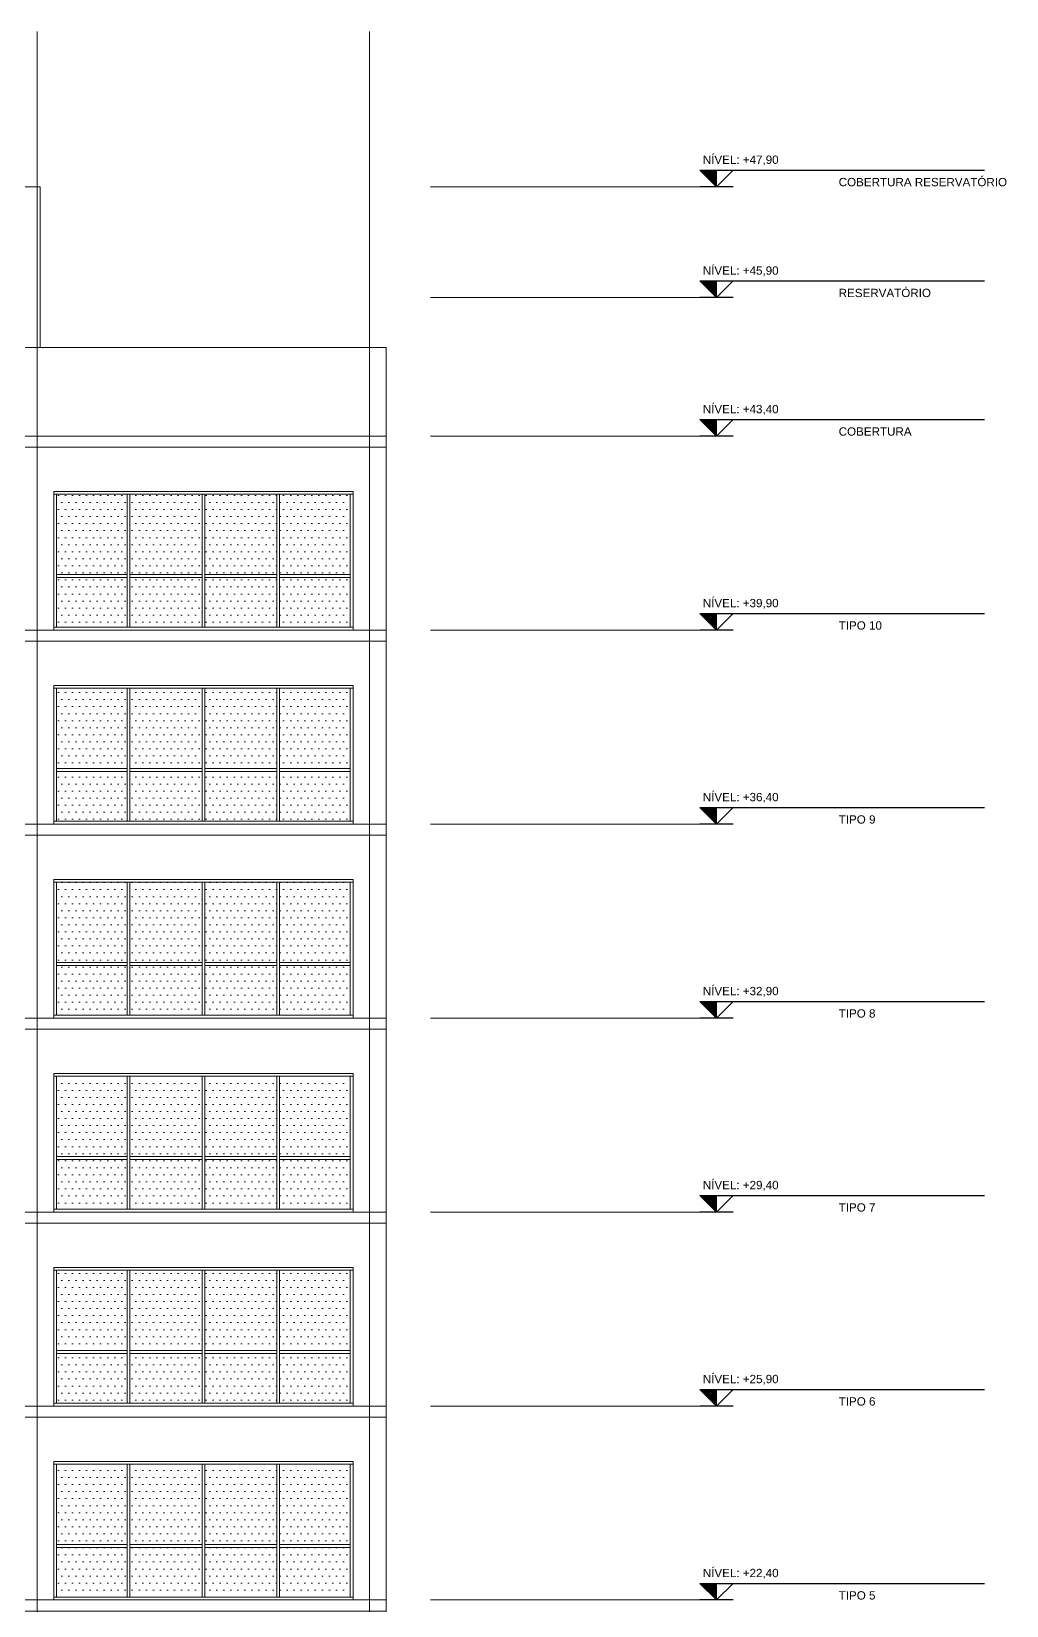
# Model space of a CAD drawing. Header units: millimetres. Extents: x 485872 to 486142, y -52344 to -52207.
# Drawn here: x 486029 to 486046.6, y -52316.98 to -52288.58 of the extents above; entities that cross this region are included whole.
import ezdxf
from ezdxf.enums import TextEntityAlignment as Align

# ---------------------------------------------------------------- set-up
doc = ezdxf.new("R2010")
doc.units = ezdxf.units.MM
doc.header["$LTSCALE"] = 15
doc.linetypes.add('DASHDOTX2', pattern=[50.8, 25.4, -12.7, 0, -12.7])
doc.layers.add('G', color=8, linetype='Continuous')
doc.layers.add('Text', color=3, linetype='Continuous')
doc.styles.add('DM-TXT-100', font='arial.ttf', dxfattribs={"height": 0.2})
doc.styles.add('PADRAO', font='arial.ttf', dxfattribs={"height": 0.1})
pattern_1 = [(0, (485420.08053, -52290.53726), (0.0635, 0.127), [0, -0.127])]
pattern_2 = [(0, (485420.08053, -52297.83726), (0.0635, 0.127), [0, -0.127])]

# ---------------------------------------------------------------- blocks, each defined once
blk = doc.blocks.new('SIMBOLO NIVEL CORTE')
blk.add_hatch(color=1).paths.add_polyline_path([(0.3, 0.3), (0, 0.3), (0, 0)])
at = {"color": 1}
for p, q in [((0.301, 0.3), (-4.838, 0.3)), ((0, 0), (0, 0.3)), ((-0.301, 0), (0.301, 0))]:
    blk.add_line(p, q, dxfattribs=at)
blk.add_lwpolyline([(-0.3, 0.3), (0, 0), (0.3, 0.3)], dxfattribs=at)
at = {"layer": 'Text'}
for tag, p, height, style in [('PAVIMENTOXX', (-4.838, 0.412), 0.22, 'PADRAO'), ('PAVIMENTOXXXXX', (-4.838, 0.008), 0.18, 'DM-TXT-100')]:
    blk.add_attdef(tag, p, '', height=height, dxfattribs=dict(at, style=style))
at = {"layer": 'Text', "style": 'DM-TXT-100'}
blk.add_attdef('NIVELXXXXX', text='', height=0.18, dxfattribs=at).set_placement((0.246, 0.412), align=Align.RIGHT)

msp = doc.modelspace()

# ---------------------------------------------------------------- hatches: boundary and pattern name
at = {"linetype": 'Continuous', "lineweight": 13}
h = msp.add_hatch(dxfattribs=at)
h.set_pattern_fill('DOTS', color=153, scale=0.08)
h.set_pattern_definition(pattern_2)
h.paths.add_polyline_path([(486033.481, -52298.427), (486034.756, -52298.427), (486034.756, -52299.327), (486033.481, -52299.327)])
h.paths.add_polyline_path([(486029.456, -52298.427), (486030.731, -52298.427), (486030.731, -52299.327), (486029.456, -52299.327)])
h.paths.add_polyline_path([(486030.781, -52298.427), (486032.081, -52298.427), (486032.081, -52299.327), (486030.781, -52299.327)])
h.paths.add_polyline_path([(486032.131, -52298.427), (486033.431, -52298.427), (486033.431, -52299.327), (486032.131, -52299.327)])
h.paths.add_polyline_path([(486030.781, -52296.927), (486032.081, -52296.927), (486032.081, -52298.377), (486030.781, -52298.377)])
h.paths.add_polyline_path([(486033.481, -52296.927), (486034.756, -52296.927), (486034.756, -52298.377), (486033.481, -52298.377)])
h.paths.add_polyline_path([(486032.131, -52296.927), (486033.431, -52296.927), (486033.431, -52298.377), (486032.131, -52298.377)])
h.paths.add_polyline_path([(486029.456, -52296.927), (486030.731, -52296.927), (486030.731, -52298.377), (486029.456, -52298.377)])
h = msp.add_hatch(dxfattribs=at)
h.set_pattern_fill('DOTS', color=153, scale=0.08)
h.set_pattern_definition(pattern_2)
h.paths.add_polyline_path([(486033.481, -52301.927), (486034.756, -52301.927), (486034.756, -52302.827), (486033.481, -52302.827)])
h.paths.add_polyline_path([(486029.456, -52301.927), (486030.731, -52301.927), (486030.731, -52302.827), (486029.456, -52302.827)])
h.paths.add_polyline_path([(486030.781, -52301.927), (486032.081, -52301.927), (486032.081, -52302.827), (486030.781, -52302.827)])
h.paths.add_polyline_path([(486032.131, -52301.927), (486033.431, -52301.927), (486033.431, -52302.827), (486032.131, -52302.827)])
h.paths.add_polyline_path([(486030.781, -52300.427), (486032.081, -52300.427), (486032.081, -52301.877), (486030.781, -52301.877)])
h.paths.add_polyline_path([(486033.481, -52300.427), (486034.756, -52300.427), (486034.756, -52301.877), (486033.481, -52301.877)])
h.paths.add_polyline_path([(486032.131, -52300.427), (486033.431, -52300.427), (486033.431, -52301.877), (486032.131, -52301.877)])
h.paths.add_polyline_path([(486029.456, -52300.427), (486030.731, -52300.427), (486030.731, -52301.877), (486029.456, -52301.877)])
h = msp.add_hatch(dxfattribs=at)
h.set_pattern_fill('DOTS', color=153, scale=0.08)
h.set_pattern_definition(pattern_2)
h.paths.add_polyline_path([(486033.481, -52305.427), (486034.756, -52305.427), (486034.756, -52306.327), (486033.481, -52306.327)])
h.paths.add_polyline_path([(486029.456, -52305.427), (486030.731, -52305.427), (486030.731, -52306.327), (486029.456, -52306.327)])
h.paths.add_polyline_path([(486030.781, -52305.427), (486032.081, -52305.427), (486032.081, -52306.327), (486030.781, -52306.327)])
h.paths.add_polyline_path([(486032.131, -52305.427), (486033.431, -52305.427), (486033.431, -52306.327), (486032.131, -52306.327)])
h.paths.add_polyline_path([(486030.781, -52303.927), (486032.081, -52303.927), (486032.081, -52305.377), (486030.781, -52305.377)])
h.paths.add_polyline_path([(486033.481, -52303.927), (486034.756, -52303.927), (486034.756, -52305.377), (486033.481, -52305.377)])
h.paths.add_polyline_path([(486032.131, -52303.927), (486033.431, -52303.927), (486033.431, -52305.377), (486032.131, -52305.377)])
h.paths.add_polyline_path([(486029.456, -52303.927), (486030.731, -52303.927), (486030.731, -52305.377), (486029.456, -52305.377)])
h = msp.add_hatch(dxfattribs=at)
h.set_pattern_fill('DOTS', color=153, scale=0.08)
h.set_pattern_definition(pattern_1)
h.paths.add_polyline_path([(486033.481, -52308.927), (486034.756, -52308.927), (486034.756, -52309.827), (486033.481, -52309.827)])
h.paths.add_polyline_path([(486029.456, -52308.927), (486030.731, -52308.927), (486030.731, -52309.827), (486029.456, -52309.827)])
h.paths.add_polyline_path([(486030.781, -52308.927), (486032.081, -52308.927), (486032.081, -52309.827), (486030.781, -52309.827)])
h.paths.add_polyline_path([(486032.131, -52308.927), (486033.431, -52308.927), (486033.431, -52309.827), (486032.131, -52309.827)])
h.paths.add_polyline_path([(486030.781, -52307.427), (486032.081, -52307.427), (486032.081, -52308.877), (486030.781, -52308.877)])
h.paths.add_polyline_path([(486033.481, -52307.427), (486034.756, -52307.427), (486034.756, -52308.877), (486033.481, -52308.877)])
h.paths.add_polyline_path([(486032.131, -52307.427), (486033.431, -52307.427), (486033.431, -52308.877), (486032.131, -52308.877)])
h.paths.add_polyline_path([(486029.456, -52307.427), (486030.731, -52307.427), (486030.731, -52308.877), (486029.456, -52308.877)])
h = msp.add_hatch(dxfattribs=at)
h.set_pattern_fill('DOTS', color=153, scale=0.08)
h.set_pattern_definition(pattern_1)
h.paths.add_polyline_path([(486033.481, -52312.427), (486034.756, -52312.427), (486034.756, -52313.327), (486033.481, -52313.327)])
h.paths.add_polyline_path([(486029.456, -52312.427), (486030.731, -52312.427), (486030.731, -52313.327), (486029.456, -52313.327)])
h.paths.add_polyline_path([(486030.781, -52312.427), (486032.081, -52312.427), (486032.081, -52313.327), (486030.781, -52313.327)])
h.paths.add_polyline_path([(486032.131, -52312.427), (486033.431, -52312.427), (486033.431, -52313.327), (486032.131, -52313.327)])
h.paths.add_polyline_path([(486030.781, -52310.927), (486032.081, -52310.927), (486032.081, -52312.377), (486030.781, -52312.377)])
h.paths.add_polyline_path([(486033.481, -52310.927), (486034.756, -52310.927), (486034.756, -52312.377), (486033.481, -52312.377)])
h.paths.add_polyline_path([(486032.131, -52310.927), (486033.431, -52310.927), (486033.431, -52312.377), (486032.131, -52312.377)])
h.paths.add_polyline_path([(486029.456, -52310.927), (486030.731, -52310.927), (486030.731, -52312.377), (486029.456, -52312.377)])
h = msp.add_hatch(dxfattribs=at)
h.set_pattern_fill('DOTS', color=153, scale=0.08)
h.set_pattern_definition(pattern_1)
h.paths.add_polyline_path([(486033.481, -52315.927), (486034.756, -52315.927), (486034.756, -52316.827), (486033.481, -52316.827)])
h.paths.add_polyline_path([(486029.456, -52315.927), (486030.731, -52315.927), (486030.731, -52316.827), (486029.456, -52316.827)])
h.paths.add_polyline_path([(486030.781, -52315.927), (486032.081, -52315.927), (486032.081, -52316.827), (486030.781, -52316.827)])
h.paths.add_polyline_path([(486032.131, -52315.927), (486033.431, -52315.927), (486033.431, -52316.827), (486032.131, -52316.827)])
h.paths.add_polyline_path([(486030.781, -52314.427), (486032.081, -52314.427), (486032.081, -52315.877), (486030.781, -52315.877)])
h.paths.add_polyline_path([(486033.481, -52314.427), (486034.756, -52314.427), (486034.756, -52315.877), (486033.481, -52315.877)])
h.paths.add_polyline_path([(486032.131, -52314.427), (486033.431, -52314.427), (486033.431, -52315.877), (486032.131, -52315.877)])
h.paths.add_polyline_path([(486029.456, -52314.427), (486030.731, -52314.427), (486030.731, -52315.877), (486029.456, -52315.877)])

# ---------------------------------------------------------------- linework, layer by layer
at = {"color": 6, "linetype": 'DASHDOTX2', "lineweight": 13}
for p, q in [((486029.106, -52288.577), (486029.106, -52298.027)), ((486035.106, -52288.577), (486035.106, -52296.077)), ((486029.106, -52295.877), (486029.106, -52306.577)), ((486035.106, -52295.877), (486035.106, -52306.577)), ((486029.106, -52306.377), (486029.106, -52331.077)), ((486035.106, -52306.377), (486035.106, -52331.077))]:
    msp.add_line(p, q, dxfattribs=at)
at = {"linetype": 'Continuous', "lineweight": 13}
for p, q in [((486035.406, -52331.097), (486035.406, -52295.877)), ((486035.406, -52299.377), (486035.406, -52296.077)), ((486029.406, -52299.377), (486029.406, -52296.877)), ((486034.806, -52296.877), (486029.406, -52296.877)), ((486034.806, -52299.377), (486034.806, -52296.877)), ((486034.806, -52296.927), (486029.406, -52296.927)), ((486029.456, -52299.327), (486029.456, -52296.927)), ((486030.731, -52299.327), (486030.731, -52296.927)), ((486030.781, -52299.327), (486030.781, -52296.927)), ((486032.081, -52299.327), (486032.081, -52296.927)), ((486032.131, -52299.327), (486032.131, -52296.927)), ((486033.431, -52299.327), (486033.431, -52296.927)), ((486033.481, -52299.327), (486033.481, -52296.927)), ((486034.756, -52299.327), (486034.756, -52296.927)), ((486030.731, -52298.377), (486029.456, -52298.377)), ((486030.731, -52298.427), (486029.456, -52298.427)), ((486032.081, -52298.377), (486030.781, -52298.377)), ((486032.081, -52298.427), (486030.781, -52298.427)), ((486033.431, -52298.377), (486032.131, -52298.377)), ((486033.431, -52298.427), (486032.131, -52298.427)), ((486034.756, -52298.377), (486033.481, -52298.377)), ((486034.756, -52298.427), (486033.481, -52298.427)), ((486034.806, -52299.327), (486029.406, -52299.327)), ((486035.406, -52302.877), (486035.406, -52299.577)), ((486029.406, -52302.877), (486029.406, -52300.377)), ((486034.806, -52300.377), (486029.406, -52300.377)), ((486034.806, -52300.427), (486029.406, -52300.427)), ((486029.456, -52302.827), (486029.456, -52300.427)), ((486030.731, -52302.827), (486030.731, -52300.427)), ((486030.781, -52302.827), (486030.781, -52300.427)), ((486032.081, -52302.827), (486032.081, -52300.427)), ((486032.131, -52302.827), (486032.131, -52300.427)), ((486033.431, -52302.827), (486033.431, -52300.427)), ((486033.481, -52302.827), (486033.481, -52300.427)), ((486034.756, -52302.827), (486034.756, -52300.427)), ((486034.806, -52302.877), (486034.806, -52300.377)), ((486030.731, -52301.877), (486029.456, -52301.877)), ((486030.731, -52301.927), (486029.456, -52301.927)), ((486032.081, -52301.877), (486030.781, -52301.877)), ((486032.081, -52301.927), (486030.781, -52301.927)), ((486033.431, -52301.877), (486032.131, -52301.877)), ((486033.431, -52301.927), (486032.131, -52301.927)), ((486034.756, -52301.877), (486033.481, -52301.877)), ((486034.756, -52301.927), (486033.481, -52301.927)), ((486034.806, -52302.827), (486029.406, -52302.827)), ((486035.406, -52306.377), (486035.406, -52303.077)), ((486029.406, -52306.377), (486029.406, -52303.877)), ((486034.806, -52303.877), (486029.406, -52303.877)), ((486034.806, -52303.927), (486029.406, -52303.927)), ((486029.456, -52306.327), (486029.456, -52303.927)), ((486030.731, -52306.327), (486030.731, -52303.927)), ((486030.781, -52306.327), (486030.781, -52303.927)), ((486032.081, -52306.327), (486032.081, -52303.927)), ((486032.131, -52306.327), (486032.131, -52303.927)), ((486033.431, -52306.327), (486033.431, -52303.927)), ((486033.481, -52306.327), (486033.481, -52303.927)), ((486034.756, -52306.327), (486034.756, -52303.927)), ((486034.806, -52306.377), (486034.806, -52303.877)), ((486030.731, -52305.377), (486029.456, -52305.377)), ((486032.081, -52305.377), (486030.781, -52305.377)), ((486033.431, -52305.377), (486032.131, -52305.377)), ((486034.756, -52305.377), (486033.481, -52305.377)), ((486030.731, -52305.427), (486029.456, -52305.427)), ((486032.081, -52305.427), (486030.781, -52305.427)), ((486033.431, -52305.427), (486032.131, -52305.427)), ((486034.756, -52305.427), (486033.481, -52305.427)), ((486034.806, -52306.327), (486029.406, -52306.327)), ((486035.406, -52309.877), (486035.406, -52306.277)), ((486029.406, -52309.877), (486029.406, -52307.377)), ((486034.806, -52307.377), (486029.406, -52307.377)), ((486034.806, -52309.877), (486034.806, -52307.377)), ((486034.806, -52307.427), (486029.406, -52307.427)), ((486029.456, -52309.827), (486029.456, -52307.427)), ((486030.731, -52309.827), (486030.731, -52307.427)), ((486030.781, -52309.827), (486030.781, -52307.427)), ((486032.081, -52309.827), (486032.081, -52307.427)), ((486032.131, -52309.827), (486032.131, -52307.427)), ((486033.431, -52309.827), (486033.431, -52307.427)), ((486033.481, -52309.827), (486033.481, -52307.427)), ((486034.756, -52309.827), (486034.756, -52307.427)), ((486030.731, -52308.877), (486029.456, -52308.877)), ((486030.731, -52308.927), (486029.456, -52308.927)), ((486032.081, -52308.877), (486030.781, -52308.877)), ((486032.081, -52308.927), (486030.781, -52308.927)), ((486033.431, -52308.877), (486032.131, -52308.877)), ((486033.431, -52308.927), (486032.131, -52308.927)), ((486034.756, -52308.877), (486033.481, -52308.877)), ((486034.756, -52308.927), (486033.481, -52308.927)), ((486034.806, -52309.827), (486029.406, -52309.827)), ((486035.406, -52313.377), (486035.406, -52310.077)), ((486029.406, -52313.377), (486029.406, -52310.877)), ((486034.806, -52310.877), (486029.406, -52310.877)), ((486034.806, -52310.927), (486029.406, -52310.927)), ((486029.456, -52313.327), (486029.456, -52310.927)), ((486030.731, -52313.327), (486030.731, -52310.927)), ((486030.781, -52313.327), (486030.781, -52310.927)), ((486032.081, -52313.327), (486032.081, -52310.927)), ((486032.131, -52313.327), (486032.131, -52310.927)), ((486033.431, -52313.327), (486033.431, -52310.927)), ((486033.481, -52313.327), (486033.481, -52310.927)), ((486034.756, -52313.327), (486034.756, -52310.927)), ((486034.806, -52313.377), (486034.806, -52310.877)), ((486030.731, -52312.377), (486029.456, -52312.377)), ((486030.731, -52312.427), (486029.456, -52312.427)), ((486032.081, -52312.377), (486030.781, -52312.377)), ((486032.081, -52312.427), (486030.781, -52312.427)), ((486033.431, -52312.377), (486032.131, -52312.377)), ((486033.431, -52312.427), (486032.131, -52312.427)), ((486034.756, -52312.377), (486033.481, -52312.377)), ((486034.756, -52312.427), (486033.481, -52312.427)), ((486034.806, -52313.327), (486029.406, -52313.327)), ((486035.406, -52316.877), (486035.406, -52313.577)), ((486029.406, -52316.877), (486029.406, -52314.377)), ((486034.806, -52314.377), (486029.406, -52314.377)), ((486034.806, -52314.427), (486029.406, -52314.427)), ((486029.456, -52316.827), (486029.456, -52314.427)), ((486030.731, -52316.827), (486030.731, -52314.427)), ((486030.781, -52316.827), (486030.781, -52314.427)), ((486032.081, -52316.827), (486032.081, -52314.427)), ((486032.131, -52316.827), (486032.131, -52314.427)), ((486033.431, -52316.827), (486033.431, -52314.427)), ((486033.481, -52316.827), (486033.481, -52314.427)), ((486034.756, -52316.827), (486034.756, -52314.427)), ((486034.806, -52316.877), (486034.806, -52314.377)), ((486030.731, -52315.877), (486029.456, -52315.877)), ((486032.081, -52315.877), (486030.781, -52315.877)), ((486033.431, -52315.877), (486032.131, -52315.877)), ((486034.756, -52315.877), (486033.481, -52315.877)), ((486030.731, -52315.927), (486029.456, -52315.927)), ((486032.081, -52315.927), (486030.781, -52315.927)), ((486033.431, -52315.927), (486032.131, -52315.927)), ((486034.756, -52315.927), (486033.481, -52315.927)), ((486034.806, -52316.827), (486029.406, -52316.827))]:
    msp.add_line(p, q, dxfattribs=at)
for points in [[(486041.064, -52291.377), (486036.206, -52291.377)], [(486041.064, -52293.377), (486036.206, -52293.377)], [(486041.064, -52295.877), (486036.206, -52295.877)], [(486041.064, -52299.377), (486036.206, -52299.377)], [(486041.064, -52302.877), (486036.206, -52302.877)], [(486041.064, -52306.377), (486036.206, -52306.377)], [(486041.064, -52306.377), (486036.206, -52306.377)], [(486041.064, -52309.877), (486036.206, -52309.877)], [(486041.064, -52313.377), (486036.206, -52313.377)], [(486041.064, -52316.877), (486036.206, -52316.877)]]:
    msp.add_lwpolyline(points, dxfattribs=at)
at = {"linetype": 'Continuous', "lineweight": 9}
for points in [[(486003.806, -52295.877), (486035.406, -52295.877)], [(486035.406, -52296.077), (486003.806, -52296.077)], [(486035.406, -52299.577), (486023.026, -52299.577), (486023.026, -52299.377), (486035.406, -52299.377)], [(486035.406, -52303.077), (486023.026, -52303.077), (486023.026, -52302.877), (486035.406, -52302.877)], [(486035.406, -52306.577), (486023.026, -52306.577), (486023.026, -52306.377), (486035.406, -52306.377)], [(486035.406, -52306.577), (486023.026, -52306.577), (486023.026, -52306.377), (486035.406, -52306.377)], [(486035.406, -52310.077), (486023.026, -52310.077), (486023.026, -52309.877), (486035.406, -52309.877)], [(486035.406, -52313.577), (486023.026, -52313.577), (486023.026, -52313.377), (486035.406, -52313.377)], [(486035.406, -52317.077), (486023.026, -52317.077), (486023.026, -52316.877), (486035.406, -52316.877)]]:
    msp.add_lwpolyline(points, dxfattribs=at)
at = {"layer": 'G', "lineweight": 0}
for p, q in [((486003.806, -52294.277), (486035.406, -52294.277)), ((486035.406, -52294.277), (486035.406, -52295.877))]:
    msp.add_line(p, q, dxfattribs=at)
msp.add_lwpolyline([(486015.606, -52291.377), (486029.161, -52291.377), (486029.161, -52294.277), (486015.606, -52294.277)], close=True, dxfattribs=at)

# ---------------------------------------------------------------- block references
at = {"layer": 'Text', "linetype": 'Continuous', "lineweight": 13}
ref = msp.add_blockref('SIMBOLO NIVEL CORTE', (486041.364, -52291.377), dxfattribs=dict(at, xscale=-1))
ref.add_attrib('NIVELXXXXX', 'NÍVEL: +47,90', dxfattribs={"layer": '0', "height": 0.15, "style": 'DM-TXT-100'}).set_placement((486042.487, -52290.965), align=Align.RIGHT)
ref.add_attrib('PAVIMENTOXXXXX', 'COBERTURA RESERVATÓRIO', (486043.571, -52291.369), dxfattribs={"layer": '0', "height": 0.15, "style": 'DM-TXT-100'})
ref = msp.add_blockref('SIMBOLO NIVEL CORTE', (486041.364, -52293.377), dxfattribs=dict(at, xscale=-1))
ref.add_attrib('NIVELXXXXX', 'NÍVEL: +45,90', dxfattribs={"layer": '0', "height": 0.15, "style": 'DM-TXT-100'}).set_placement((486042.487, -52292.965), align=Align.RIGHT)
ref.add_attrib('PAVIMENTOXXXXX', 'RESERVATÓRIO', (486043.571, -52293.369), dxfattribs={"layer": '0', "height": 0.15, "style": 'DM-TXT-100'})
ref = msp.add_blockref('SIMBOLO NIVEL CORTE', (486041.364, -52295.877), dxfattribs=dict(at, xscale=-1))
ref.add_attrib('NIVELXXXXX', 'NÍVEL: +43,40', dxfattribs={"layer": '0', "height": 0.15, "style": 'DM-TXT-100'}).set_placement((486042.487, -52295.465), align=Align.RIGHT)
ref.add_attrib('PAVIMENTOXXXXX', 'COBERTURA', (486043.571, -52295.869), dxfattribs={"layer": '0', "height": 0.15, "style": 'DM-TXT-100'})
ref = msp.add_blockref('SIMBOLO NIVEL CORTE', (486041.364, -52299.377), dxfattribs=dict(at, xscale=-1))
ref.add_attrib('NIVELXXXXX', 'NÍVEL: +39,90', dxfattribs={"layer": '0', "height": 0.15, "style": 'DM-TXT-100'}).set_placement((486042.487, -52298.965), align=Align.RIGHT)
ref.add_attrib('PAVIMENTOXXXXX', 'TIPO 10', (486043.571, -52299.369), dxfattribs={"layer": '0', "height": 0.15, "style": 'DM-TXT-100'})
ref = msp.add_blockref('SIMBOLO NIVEL CORTE', (486041.364, -52302.877), dxfattribs=dict(at, xscale=-1))
ref.add_attrib('NIVELXXXXX', 'NÍVEL: +36,40', dxfattribs={"layer": '0', "height": 0.15, "style": 'DM-TXT-100'}).set_placement((486042.487, -52302.465), align=Align.RIGHT)
ref.add_attrib('PAVIMENTOXXXXX', 'TIPO 9', (486043.571, -52302.869), dxfattribs={"layer": '0', "height": 0.15, "style": 'DM-TXT-100'})
ref = msp.add_blockref('SIMBOLO NIVEL CORTE', (486041.364, -52306.377), dxfattribs=dict(at, xscale=-1))
ref.add_attrib('NIVELXXXXX', 'NÍVEL: +32,90', dxfattribs={"layer": '0', "height": 0.15, "style": 'DM-TXT-100'}).set_placement((486042.487, -52305.965), align=Align.RIGHT)
ref.add_attrib('PAVIMENTOXXXXX', 'TIPO 8', (486043.571, -52306.369), dxfattribs={"layer": '0', "height": 0.15, "style": 'DM-TXT-100'})
ref = msp.add_blockref('SIMBOLO NIVEL CORTE', (486041.364, -52309.877), dxfattribs=dict(at, xscale=-1))
ref.add_attrib('NIVELXXXXX', 'NÍVEL: +29,40', dxfattribs={"layer": '0', "height": 0.15, "style": 'DM-TXT-100'}).set_placement((486042.487, -52309.465), align=Align.RIGHT)
ref.add_attrib('PAVIMENTOXXXXX', 'TIPO 7', (486043.571, -52309.869), dxfattribs={"layer": '0', "height": 0.15, "style": 'DM-TXT-100'})
ref = msp.add_blockref('SIMBOLO NIVEL CORTE', (486041.364, -52313.377), dxfattribs=dict(at, xscale=-1))
ref.add_attrib('NIVELXXXXX', 'NÍVEL: +25,90', dxfattribs={"layer": '0', "height": 0.15, "style": 'DM-TXT-100'}).set_placement((486042.487, -52312.965), align=Align.RIGHT)
ref.add_attrib('PAVIMENTOXXXXX', 'TIPO 6', (486043.571, -52313.369), dxfattribs={"layer": '0', "height": 0.15, "style": 'DM-TXT-100'})
ref = msp.add_blockref('SIMBOLO NIVEL CORTE', (486041.364, -52316.877), dxfattribs=dict(at, xscale=-1))
ref.add_attrib('NIVELXXXXX', 'NÍVEL: +22,40', dxfattribs={"layer": '0', "height": 0.15, "style": 'DM-TXT-100'}).set_placement((486042.487, -52316.465), align=Align.RIGHT)
ref.add_attrib('PAVIMENTOXXXXX', 'TIPO 5', (486043.571, -52316.869), dxfattribs={"layer": '0', "height": 0.15, "style": 'DM-TXT-100'})

doc.saveas('drawing.dxf')
